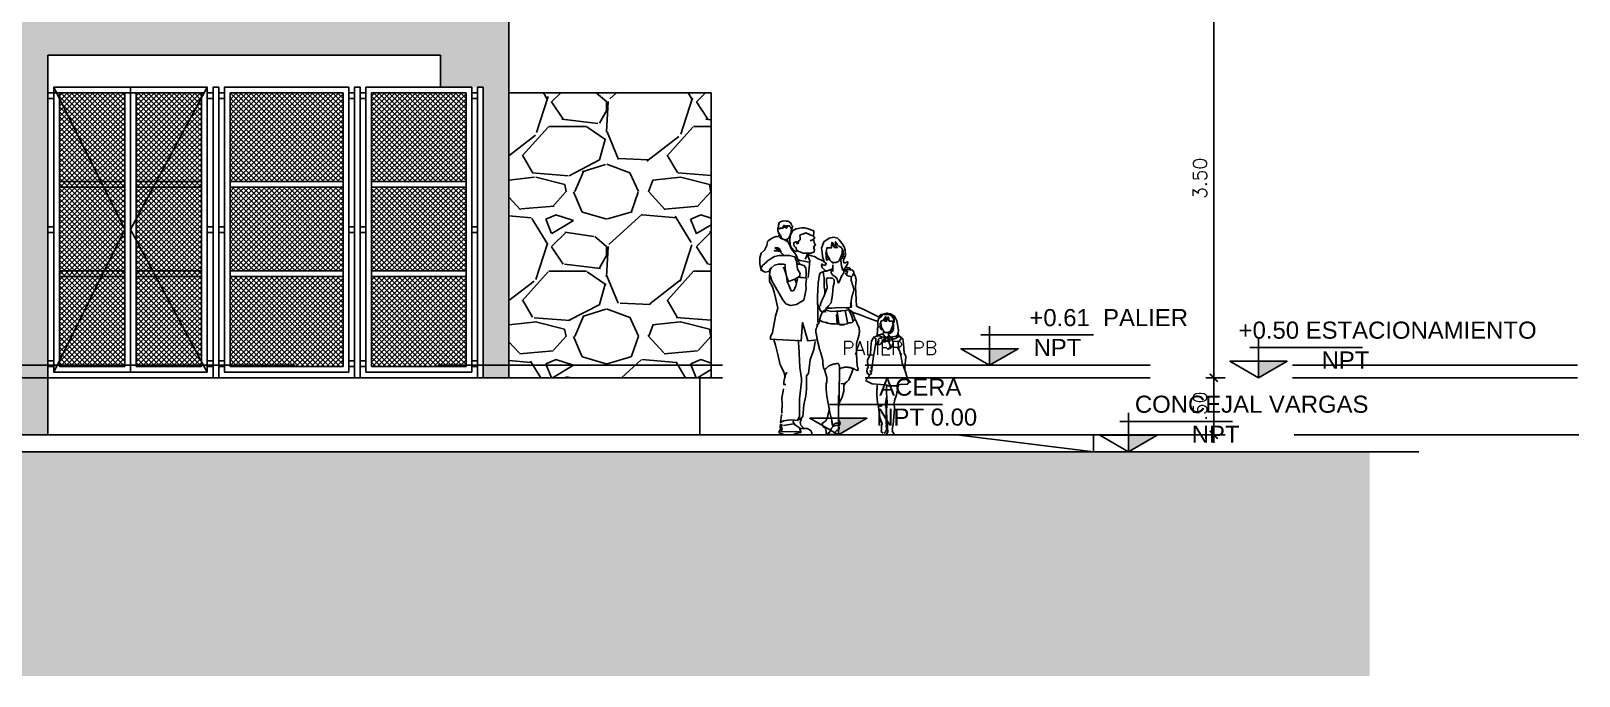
# Model space of a CAD drawing. Header units: metres. Extents: x 126 to 596, y -539 to -70.
# Drawn here: x 462.32 to 475.9, y -399.21 to -393.55 of the extents above; entities that cross this region are included whole.
import ezdxf
from ezdxf.enums import TextEntityAlignment as Align

# ---------------------------------------------------------------- set-up
doc = ezdxf.new("R2010")
doc.units = ezdxf.units.M
doc.header["$LTSCALE"] = 10
doc.linetypes.add('CENTRO', pattern=[2, 1.25, -0.25, 0.25, -0.25])
doc.linetypes.add('HIDDEN', pattern=[0.375, 0.25, -0.125])
for name, color, linetype in [('-SAN 8', 8, 'CENTRO'), ('01', 1, 'Continuous'), ('A-NIVELES', 1, 'Continuous'), ('A-Pisos', 1, 'Continuous'), ('A-Proyección', 1, 'HIDDEN'), ('Dr Ejes en bloque', 4, 'Continuous'), ('Fachada', 3, 'Continuous'), ('PISO', 251, 'Continuous'), ('TCOTA', 1, 'Continuous'), ('Texto', 3, 'Continuous')]:
    doc.layers.add(name, color=color, linetype=linetype)
doc.layers.add('M1-Muro Común 20', color=12, linetype='Continuous', transparency=0.5)
doc.styles.add('Arial', font='arial.ttf')
doc.styles.add('COTAS', font='ROMANS.shx', dxfattribs={"width": 0.7})
doc.styles.add('T12', font='romans.shx', dxfattribs={"height": 0.12})
doc.dimstyles.new('DIM50', dxfattribs={"dimtxt": 0.12, "dimasz": 0.07, "dimexe": 0.1, "dimexo": 0.05, "dimgap": 0.06, "dimtad": 1, "dimzin": 4, "dimdsep": 46, "dimtxsty": 'T12', "dimblk1": 'COTA1', "dimblk2": 'COTA1', "dimsah": 1, "dimcen": 0.07, "dimclrt": 3, "dimadec": 0, "dimazin": 0, "dimtfac": 1, "dimtmove": 2, "dimatfit": 0, "dimldrblk": 'COTA1', "dimfxl": 1, "dimtolj": 1, "dimtzin": 4, "dimarcsym": 0})
pattern_1 = [(45, (-557.051964, 107.60337), (-0.0224506403, 0.0224506403), []), (135, (-557.051964, 107.60337), (-0.0224506403, -0.0224506403), [])]

# ---------------------------------------------------------------- blocks, each defined once
blk = doc.blocks.new('COTA1')
for p, q in [((-1.5, 0), (1, 0)), ((0, 1), (0, -1))]:
    blk.add_line(p, q)
at = {"const_width": 0.2}
blk.add_lwpolyline([(-0.5, -0.5), (0.5, 0.5)], dxfattribs=at)
blk = doc.blocks.new('*D64')
at = {"layer": 'Defpoints', "color": 0, "transparency": 16777216}
for p in [(568.96, -294.214), (568.96, -294.214), (568.96, -297.714)]:
    blk.add_point(p, dxfattribs=at)
at = {"layer": 'TCOTA', "color": 0, "lineweight": -2, "transparency": 16777216}
for p, q in [((568.96, -297.644), (568.96, -294.284)), ((569.01, -294.214), (569.06, -294.214)), ((569.01, -297.714), (569.06, -297.714))]:
    blk.add_line(p, q, dxfattribs=at)
at = {"layer": 'TCOTA', "color": 0, "lineweight": -2, "transparency": 16777216, "xscale": 0.07, "yscale": 0.07, "zscale": 0.07}
for p, rotation in [((568.96, -294.214), 90), ((568.96, -297.714), 270)]:
    blk.add_blockref('COTA1', p, dxfattribs=dict(at, rotation=rotation))
at = {"layer": 'TCOTA', "color": 3, "transparency": 16777216, "insert": (568.84, -295.964), "char_height": 0.12, "attachment_point": 5, "rotation": 90, "style": 'T12'}
blk.add_mtext('\\A1;3.50', dxfattribs=at)
blk = doc.blocks.new('*D63')
at = {"layer": 'Defpoints', "color": 0, "transparency": 16777216}
for p in [(568.96, -297.714), (566.069, -298.214), (568.96, -298.214)]:
    blk.add_point(p, dxfattribs=at)
at = {"layer": 'TCOTA', "color": 0, "lineweight": -2, "transparency": 16777216}
for p, q in [((568.96, -297.784), (568.96, -298.144)), ((569.01, -297.714), (569.06, -297.714)), ((566.119, -298.214), (569.06, -298.214))]:
    blk.add_line(p, q, dxfattribs=at)
at = {"layer": 'TCOTA', "color": 0, "lineweight": -2, "transparency": 16777216, "xscale": 0.07, "yscale": 0.07, "zscale": 0.07}
for p, rotation in [((568.96, -297.714), 90), ((568.96, -298.214), 270)]:
    blk.add_blockref('COTA1', p, dxfattribs=dict(at, rotation=rotation))
at = {"layer": 'TCOTA', "color": 3, "transparency": 16777216, "insert": (568.84, -297.964), "char_height": 0.12, "attachment_point": 5, "rotation": 90, "style": 'T12'}
blk.add_mtext('\\A1;.50', dxfattribs=at)
blk = doc.blocks.new('NivelGen')
blk.add_hatch(color=256).paths.add_polyline_path([(0.251, 0.145), (0, 0.145), (0, 0)])
for p, q in [((0, 0), (0, 0.343)), ((-0.077, 0.266), (0.913, 0.266))]:
    blk.add_line(p, q)
at = {"const_width": 0.01}
blk.add_lwpolyline([(-0.251, 0.145), (0, 0), (0.251, 0.145)], dxfattribs=at)
blk.add_lwpolyline([(0, 0), (-0.251, 0.145), (0.251, 0.145), (0, 0)])
at = {"style": 'COTAS', "width": 0.7}
for tag, p in [('NIVEL', (0.973, 0.365)), ('NPT.INT', (0.973, 0.048))]:
    blk.add_attdef(tag, text='', height=0.2, dxfattribs=at).set_placement(p, align=Align.RIGHT)
blk = doc.blocks.new('Monos1')
for points in [[(-0.49, 1.789), (-0.491, 1.814), (-0.484, 1.824), (-0.483, 1.841), (-0.478, 1.862), (-0.466, 1.872), (-0.451, 1.877), (-0.437, 1.879), (-0.413, 1.875), (-0.398, 1.876), (-0.389, 1.872), (-0.373, 1.857), (-0.369, 1.842), (-0.361, 1.833), (-0.366, 1.807), (-0.371, 1.799)], [(-0.464, 1.745), (-0.467, 1.751), (-0.471, 1.756), (-0.475, 1.765), (-0.478, 1.772), (-0.48, 1.771), (-0.484, 1.772), (-0.488, 1.784), (-0.49, 1.801), (-0.486, 1.811), (-0.478, 1.812), (-0.473, 1.809), (-0.474, 1.807), (-0.468, 1.816), (-0.444, 1.816), (-0.444, 1.828), (-0.44, 1.837), (-0.434, 1.839), (-0.432, 1.822), (-0.428, 1.838), (-0.418, 1.815), (-0.408, 1.822), (-0.411, 1.836), (-0.387, 1.835), (-0.386, 1.834), (-0.382, 1.826), (-0.374, 1.815), (-0.373, 1.808), (-0.371, 1.802)], [(-0.379, 1.653), (-0.385, 1.704), (-0.382, 1.751), (-0.359, 1.795), (-0.328, 1.81), (-0.28, 1.818), (-0.253, 1.818), (-0.232, 1.813), (-0.175, 1.791), (-0.175, 1.775), (-0.178, 1.751), (-0.173, 1.738), (-0.166, 1.728), (-0.181, 1.716), (-0.196, 1.708), (-0.205, 1.708)], [(-0.361, 1.79), (-0.361, 1.79)], [(-0.175, 1.71), (-0.17, 1.689), (-0.163, 1.671), (-0.16, 1.664), (-0.17, 1.659), (-0.173, 1.656), (-0.173, 1.653), (-0.171, 1.65), (-0.175, 1.648), (-0.171, 1.646), (-0.173, 1.642), (-0.175, 1.639), (-0.167, 1.625), (-0.17, 1.606), (-0.198, 1.595), (-0.23, 1.595), (-0.268, 1.595), (-0.31, 1.612), (-0.322, 1.621), (-0.329, 1.635), (-0.329, 1.644), (-0.333, 1.646), (-0.335, 1.646), (-0.346, 1.658), (-0.348, 1.673), (-0.349, 1.689), (-0.339, 1.693), (-0.329, 1.697), (-0.322, 1.693), (-0.321, 1.687), (-0.325, 1.679), (-0.316, 1.679), (-0.308, 1.685), (-0.312, 1.691), (-0.312, 1.7), (-0.3, 1.708), (-0.293, 1.713), (-0.293, 1.734), (-0.297, 1.752), (-0.284, 1.76), (-0.264, 1.764), (-0.244, 1.773), (-0.211, 1.76), (-0.185, 1.749), (-0.175, 1.753)], [(-0.62, 1.439), (-0.64, 1.457), (-0.647, 1.502), (-0.647, 1.556), (-0.636, 1.595), (-0.607, 1.622), (-0.586, 1.664), (-0.58, 1.699)], [(-0.397, 1.69), (-0.421, 1.707), (-0.435, 1.715), (-0.456, 1.721), (-0.467, 1.726), (-0.475, 1.735), (-0.478, 1.738), (-0.503, 1.743), (-0.523, 1.737), (-0.545, 1.724), (-0.576, 1.704), (-0.58, 1.699)], [(-0.435, 1.576), (-0.463, 1.602), (-0.468, 1.627), (-0.491, 1.643), (-0.509, 1.645), (-0.514, 1.64), (-0.481, 1.625), (-0.479, 1.622), (-0.52, 1.617), (-0.486, 1.612), (-0.458, 1.61)], [(-0.486, 1.74), (-0.474, 1.762)], [(-0.404, 1.72), (-0.402, 1.695)], [(-0.397, 1.69), (-0.369, 1.63), (-0.333, 1.584), (-0.308, 1.528), (-0.308, 1.525), (-0.326, 1.52)], [(-0.38, 1.653), (-0.35, 1.62), (-0.329, 1.61), (-0.316, 1.616)], [(-0.099, 1.662), (-0.106, 1.639), (-0.102, 1.604), (-0.099, 1.565), (-0.08, 1.515), (-0.065, 1.507), (-0.072, 1.49), (-0.084, 1.489), (-0.099, 1.494), (-0.102, 1.501), (-0.108, 1.489), (-0.102, 1.47), (-0.075, 1.444), (-0.056, 1.437)], [(-0.099, 1.662), (-0.085, 1.696), (-0.039, 1.726), (-0.001, 1.735), (0.035, 1.727), (0.047, 1.712), (0.071, 1.684), (0.092, 1.651), (0.1, 1.623), (0.102, 1.609)], [(0.052, 1.654), (0.048, 1.655), (0.039, 1.663), (0.032, 1.673), (0.027, 1.682), (0.015, 1.696), (0.016, 1.675), (0.023, 1.653), (0.034, 1.645), (0.018, 1.644), (0.007, 1.645), (0.002, 1.663), (-0.006, 1.685), (-0.003, 1.658), (-0.015, 1.69), (-0.02, 1.661), (-0.018, 1.649), (-0.021, 1.642), (-0.048, 1.641), (-0.059, 1.643), (-0.059, 1.643), (-0.062, 1.619), (-0.069, 1.597), (-0.067, 1.578), (-0.065, 1.556), (-0.059, 1.534), (-0.057, 1.528)], [(0.052, 1.654), (0.062, 1.649), (0.068, 1.646), (0.073, 1.635), (0.082, 1.622), (0.083, 1.608), (0.085, 1.591), (0.086, 1.573), (0.079, 1.563)], [(-0.636, 1.446), (-0.6, 1.43), (-0.568, 1.436), (-0.554, 1.461), (-0.545, 1.467), (-0.52, 1.489), (-0.484, 1.5), (-0.461, 1.5), (-0.439, 1.498), (-0.425, 1.495), (-0.425, 1.464), (-0.421, 1.428), (-0.414, 1.394), (-0.397, 1.346), (-0.394, 1.346), (-0.365, 1.359), (-0.334, 1.371), (-0.3, 1.39), (-0.294, 1.418), (-0.318, 1.456), (-0.326, 1.524), (-0.34, 1.563), (-0.387, 1.574), (-0.478, 1.576), (-0.52, 1.565), (-0.548, 1.549), (-0.583, 1.524), (-0.593, 1.515), (-0.622, 1.489), (-0.636, 1.467), (-0.636, 1.442)], [(-0.474, 1.5), (-0.458, 1.497)], [(-0.355, 1.612), (-0.352, 1.625)], [(-0.3, 1.5), (-0.311, 1.5), (-0.318, 1.502)], [(-0.246, 1.376), (-0.242, 1.399), (-0.24, 1.437), (-0.244, 1.466), (-0.261, 1.488), (-0.282, 1.493), (-0.303, 1.501), (-0.301, 1.511), (-0.315, 1.524)], [(-0.313, 1.54), (-0.293, 1.53), (-0.263, 1.526), (-0.231, 1.519), (-0.219, 1.516)], [(-0.229, 1.589), (-0.24, 1.558), (-0.249, 1.544)], [(-0.229, 1.58), (-0.21, 1.529), (-0.225, 1.381)], [(-0.226, 1.585), (-0.193, 1.573), (-0.168, 1.565), (-0.135, 1.547), (-0.113, 1.536), (-0.088, 1.524), (-0.079, 1.52)], [(-0.007, 1.515), (-0.007, 1.506)], [(0.057, 1.55), (0.062, 1.53), (0.065, 1.506), (0.069, 1.485), (0.076, 1.463), (0.08, 1.443)], [(0.102, 1.609), (0.104, 1.594), (0.105, 1.577), (0.101, 1.566), (0.09, 1.545), (0.085, 1.525), (0.09, 1.51), (0.102, 1.51), (0.117, 1.518), (0.122, 1.52), (0.123, 1.512), (0.122, 1.499), (0.112, 1.483), (0.098, 1.465), (0.087, 1.452), (0.078, 1.451)], [(-0.55, 1.464), (-0.56, 1.436), (-0.562, 1.389), (-0.562, 1.348), (-0.536, 1.299), (-0.523, 1.254), (-0.508, 1.192), (-0.489, 1.113), (-0.509, 1.044), (-0.538, 0.9), (-0.555, 0.861), (-0.555, 0.84), (-0.285, 0.826), (-0.272, 0.987), (-0.226, 0.826), (-0.14, 0.835)], [(-0.446, 1.186), (-0.541, 1.354), (-0.549, 1.373), (-0.556, 1.4)], [(-0.442, 1.472), (-0.434, 1.46), (-0.421, 1.416), (-0.41, 1.379), (-0.407, 1.344), (-0.392, 1.315), (-0.372, 1.266), (-0.369, 1.261)], [(-0.369, 1.261), (-0.35, 1.269), (-0.331, 1.308), (-0.316, 1.368), (-0.316, 1.37)], [(-0.325, 1.333), (-0.342, 1.368)], [(-0.315, 1.381), (-0.297, 1.384), (-0.289, 1.383), (-0.272, 1.382), (-0.257, 1.38), (-0.242, 1.376), (-0.236, 1.372)], [(-0.237, 1.373), (-0.243, 1.323), (-0.242, 1.284), (-0.253, 1.224), (-0.261, 1.183), (-0.261, 1.182)], [(-0.009, 1.459), (-0.064, 1.439), (-0.09, 1.436), (-0.116, 1.424), (-0.125, 1.407), (-0.136, 1.332), (-0.142, 1.213), (-0.142, 1.146), (-0.13, 1.129), (-0.119, 1.091), (-0.099, 1.077), (-0.078, 1.088), (-0.049, 1.129), (-0.023, 1.161), (-0.009, 1.233), (-0.003, 1.303), (0.003, 1.332), (0.003, 1.361), (-0.009, 1.375), (-0.029, 1.375), (-0.049, 1.378), (-0.064, 1.372), (-0.064, 1.355), (-0.064, 1.337), (-0.058, 1.3), (-0.058, 1.291), (-0.073, 1.253), (-0.084, 1.222), (-0.104, 1.181), (-0.116, 1.149), (-0.116, 1.129)], [(-0.078, 1.236), (-0.078, 1.268), (-0.084, 1.3), (-0.084, 1.323), (-0.084, 1.34), (-0.084, 1.363), (-0.084, 1.381), (-0.09, 1.404), (-0.09, 1.421), (-0.093, 1.43)], [(0.09, 1.45), (0.09, 1.424), (0.069, 1.395), (0.058, 1.361), (0.043, 1.335), (0.038, 1.343), (0.032, 1.366), (0.017, 1.387), (-0.003, 1.401), (-0.015, 1.413), (-0.023, 1.421), (-0.023, 1.436), (-0.023, 1.45)], [(-0.007, 1.492), (-0.007, 1.436)], [(0.087, 1.453), (0.107, 1.439), (0.121, 1.435)], [(0.155, 1.444), (0.139, 1.466), (0.097, 1.467)], [(0.118, 1.451), (0.098, 1.449), (0.116, 1.437), (0.122, 1.435), (0.118, 1.419), (0.104, 1.419), (0.118, 1.399), (0.134, 1.393), (0.158, 1.391), (0.168, 1.401), (0.176, 1.423), (0.176, 1.433), (0.166, 1.447), (0.118, 1.451)], [(0.151, 1.395), (0.152, 1.391), (0.153, 1.386), (0.153, 1.382), (0.153, 1.377), (0.154, 1.372), (0.154, 1.367), (0.155, 1.362), (0.155, 1.357), (0.156, 1.351), (0.157, 1.346), (0.158, 1.341), (0.159, 1.336), (0.161, 1.331), (0.162, 1.326), (0.164, 1.321), (0.166, 1.316), (0.167, 1.312), (0.168, 1.308), (0.17, 1.304), (0.171, 1.301), (0.172, 1.298), (0.173, 1.295), (0.174, 1.292), (0.175, 1.289), (0.175, 1.287), (0.176, 1.285), (0.176, 1.283), (0.176, 1.281), (0.176, 1.28), (0.177, 1.278), (0.176, 1.276), (0.176, 1.274), (0.176, 1.272), (0.176, 1.27), (0.176, 1.268), (0.175, 1.266), (0.175, 1.263), (0.175, 1.261), (0.174, 1.258), (0.173, 1.255), (0.172, 1.252), (0.171, 1.249), (0.17, 1.246), (0.169, 1.242), (0.168, 1.239), (0.167, 1.235), (0.165, 1.232), (0.164, 1.229), (0.163, 1.225), (0.162, 1.222), (0.161, 1.219), (0.16, 1.216), (0.159, 1.212), (0.159, 1.209), (0.158, 1.205), (0.157, 1.201), (0.157, 1.197), (0.156, 1.192), (0.156, 1.187), (0.155, 1.182), (0.155, 1.176), (0.154, 1.171), (0.154, 1.165), (0.153, 1.16), (0.153, 1.154), (0.152, 1.149), (0.151, 1.144), (0.15, 1.14), (0.15, 1.136), (0.149, 1.132), (0.149, 1.129), (0.148, 1.127), (0.149, 1.125)], [(0.174, 1.417), (0.177, 1.416), (0.191, 1.392), (0.197, 1.361), (0.191, 1.303), (0.2, 1.129)], [(-0.446, 1.186), (-0.419, 1.152)], [(-0.419, 1.152), (-0.379, 1.137), (-0.325, 1.146), (-0.288, 1.168), (-0.261, 1.182)], [(-0.14, 0.987), (-0.138, 1.151)], [(-0.073, 1.099), (-0.094, 1.083), (-0.104, 1.069), (-0.115, 1.04), (-0.124, 1.007), (-0.114, 1.003)], [(-0.069, 1.111), (-0.073, 1.099), (-0.054, 1.091), (-0.018, 1.085), (0.021, 1.088)], [(-0.068, 1.113), (-0.042, 1.112), (-0.015, 1.112)], [(0.149, 1.16), (0.156, 1.129), (0.154, 1.121), (0.127, 1.115), (0.11, 1.115), (0.084, 1.118), (0.012, 1.115), (-0.015, 1.112), (-0.019, 1.111)], [(0.121, 0.983), (0.112, 1.035), (0.1, 1.093), (0.026, 1.088)], [(0.065, 1.088), (0.031, 1.085), (0.045, 0.978)], [(0.105, 1.093), (0.128, 1.098)], [(0.13, 1.115), (0.13, 1.1), (0.139, 1.086), (0.159, 1.04), (0.172, 0.999)], [(0.13, 1.1), (0.141, 1.095), (0.156, 1.087), (0.17, 1.059), (0.186, 1.021), (0.188, 1.01), (0.173, 1.005)], [(0.2, 1.129), (0.225, 1.12), (0.258, 1.103), (0.281, 1.092)], [(0.405, 1.046), (0.399, 1.039), (0.394, 1.036), (0.281, 1.092)], [(-0.12, 1.005), (-0.124, 0.998), (-0.127, 0.99), (-0.131, 0.983), (-0.134, 0.976), (-0.138, 0.969), (-0.141, 0.963), (-0.143, 0.957), (-0.145, 0.952), (-0.147, 0.947), (-0.149, 0.944), (-0.15, 0.94), (-0.152, 0.937), (-0.153, 0.935), (-0.153, 0.932), (-0.154, 0.93), (-0.155, 0.928), (-0.155, 0.925), (-0.155, 0.923), (-0.156, 0.92), (-0.156, 0.917), (-0.156, 0.914), (-0.156, 0.909), (-0.155, 0.905), (-0.155, 0.9), (-0.154, 0.893), (-0.153, 0.887), (-0.152, 0.88), (-0.151, 0.872), (-0.149, 0.864), (-0.148, 0.856), (-0.146, 0.848), (-0.144, 0.84), (-0.143, 0.833), (-0.141, 0.825), (-0.14, 0.818), (-0.138, 0.81), (-0.136, 0.803), (-0.134, 0.795), (-0.132, 0.787), (-0.13, 0.779), (-0.128, 0.771), (-0.126, 0.763), (-0.123, 0.754), (-0.121, 0.745), (-0.118, 0.737), (-0.116, 0.728), (-0.113, 0.72), (-0.111, 0.712), (-0.109, 0.704), (-0.107, 0.697), (-0.104, 0.69), (-0.103, 0.683), (-0.101, 0.677), (-0.099, 0.671), (-0.098, 0.666), (-0.097, 0.661), (-0.096, 0.656), (-0.096, 0.651), (-0.096, 0.647), (-0.095, 0.643), (-0.095, 0.639), (-0.095, 0.634), (-0.095, 0.63), (-0.094, 0.625), (-0.094, 0.619), (-0.093, 0.614), (-0.092, 0.608), (-0.091, 0.602), (-0.09, 0.597), (-0.089, 0.591), (-0.088, 0.587), (-0.086, 0.583), (-0.085, 0.58), (-0.084, 0.577), (-0.083, 0.576), (-0.082, 0.575), (-0.081, 0.575), (-0.08, 0.575), (-0.079, 0.575), (-0.077, 0.576), (-0.076, 0.577), (-0.074, 0.578), (-0.072, 0.579), (-0.07, 0.581), (-0.067, 0.583), (-0.065, 0.585), (-0.063, 0.587), (-0.06, 0.589), (-0.058, 0.591), (-0.055, 0.594), (-0.053, 0.596), (-0.05, 0.599), (-0.047, 0.601), (-0.044, 0.604), (-0.041, 0.606), (-0.038, 0.608), (-0.034, 0.61), (-0.03, 0.612), (-0.026, 0.614), (-0.022, 0.615), (-0.018, 0.617), (-0.013, 0.618), (-0.009, 0.619), (-0.005, 0.62), (-0.001, 0.621), (0.003, 0.622), (0.007, 0.623), (0.01, 0.624), (0.014, 0.625), (0.018, 0.625), (0.022, 0.626), (0.026, 0.626), (0.03, 0.626), (0.034, 0.627), (0.038, 0.627), (0.039, 0.627)], [(-0.144, 0.955), (-0.144, 0.976)], [(-0.114, 1.003), (-0.096, 0.994), (-0.067, 0.986), (-0.065, 0.988), (-0.057, 0.988), (-0.057, 0.981), (-0.023, 0.975), (0.013, 0.975), (0.034, 0.972), (0.034, 0.977), (0.044, 0.979), (0.046, 0.973), (0.058, 0.968), (0.087, 0.968), (0.097, 0.969)], [(-0.068, 1.078), (-0.07, 1.08), (-0.09, 1.085)], [(-0.09, 1.076), (-0.09, 1.08)], [(0.031, 0.972), (0.026, 1.053), (0.021, 1.053)], [(0.039, 0.627), (0.043, 0.623), (0.044, 0.622), (0.045, 0.62), (0.046, 0.617), (0.047, 0.614), (0.048, 0.61), (0.049, 0.606), (0.05, 0.602), (0.051, 0.598), (0.052, 0.594), (0.054, 0.591), (0.055, 0.588), (0.057, 0.586), (0.059, 0.585), (0.061, 0.584), (0.063, 0.584), (0.065, 0.585), (0.068, 0.586), (0.07, 0.587), (0.073, 0.588), (0.076, 0.589), (0.078, 0.59), (0.081, 0.591), (0.084, 0.592), (0.087, 0.592), (0.09, 0.593), (0.094, 0.594), (0.097, 0.595), (0.101, 0.595), (0.104, 0.595), (0.108, 0.596), (0.113, 0.595), (0.117, 0.595), (0.122, 0.595), (0.127, 0.594), (0.133, 0.593), (0.138, 0.592), (0.144, 0.591), (0.151, 0.589), (0.157, 0.587), (0.162, 0.586), (0.168, 0.584), (0.173, 0.582), (0.178, 0.58), (0.182, 0.578), (0.185, 0.577), (0.188, 0.575), (0.19, 0.574), (0.193, 0.572), (0.195, 0.571), (0.197, 0.57), (0.199, 0.569), (0.202, 0.568), (0.205, 0.568), (0.207, 0.567), (0.21, 0.567), (0.212, 0.568), (0.214, 0.568), (0.216, 0.569), (0.217, 0.571), (0.217, 0.573), (0.216, 0.576), (0.215, 0.579), (0.214, 0.583), (0.213, 0.587), (0.211, 0.591), (0.21, 0.595), (0.208, 0.6), (0.207, 0.604), (0.206, 0.609), (0.206, 0.614), (0.205, 0.619), (0.205, 0.625), (0.205, 0.63), (0.204, 0.636), (0.204, 0.643), (0.204, 0.65), (0.203, 0.657), (0.203, 0.665), (0.202, 0.673), (0.202, 0.681), (0.201, 0.689), (0.201, 0.698), (0.2, 0.707), (0.2, 0.716), (0.2, 0.724), (0.2, 0.733), (0.199, 0.742), (0.199, 0.75), (0.199, 0.758), (0.199, 0.765), (0.199, 0.772), (0.199, 0.778), (0.199, 0.784), (0.2, 0.789), (0.2, 0.794), (0.2, 0.799), (0.201, 0.804), (0.202, 0.809), (0.203, 0.814), (0.205, 0.819), (0.206, 0.825), (0.209, 0.831), (0.211, 0.837), (0.213, 0.844), (0.215, 0.851), (0.217, 0.858), (0.219, 0.865), (0.221, 0.872), (0.223, 0.88), (0.224, 0.887), (0.225, 0.894), (0.226, 0.902), (0.226, 0.909), (0.226, 0.916), (0.225, 0.924), (0.224, 0.931), (0.223, 0.938), (0.22, 0.946), (0.217, 0.955), (0.212, 0.965), (0.207, 0.978), (0.2, 0.992), (0.191, 1.01)], [(0.057, 0.969), (0.081, 0.971), (0.102, 0.973), (0.118, 0.975), (0.122, 0.977), (0.12, 0.983), (0.147, 0.983), (0.162, 0.988), (0.173, 1)], [(0.369, 1.003), (0.291, 1.032), (0.232, 1.053), (0.19, 1.069), (0.151, 1.085)], [(0.388, 0.996), (0.373, 1.001), (0.369, 1.003)], [(0.393, 0.956), (0.386, 0.933), (0.385, 0.908), (0.383, 0.888), (0.391, 0.876)], [(0.443, 1.063), (0.431, 1.059), (0.423, 1.047), (0.417, 1.036), (0.395, 1.025), (0.388, 0.998), (0.388, 0.969), (0.391, 0.948)], [(0.405, 1.046), (0.413, 1.056), (0.431, 1.06), (0.431, 1.059)], [(0.43, 1.005), (0.423, 1.001), (0.418, 0.999), (0.415, 0.99), (0.409, 0.979), (0.409, 0.969), (0.407, 0.956), (0.407, 0.942), (0.413, 0.934)], [(0.43, 1.005), (0.433, 1.006), (0.44, 1.013), (0.445, 1.021), (0.449, 1.028), (0.457, 1.039), (0.457, 1.023), (0.452, 1.006), (0.445, 1), (0.457, 1), (0.466, 1), (0.468, 1.015), (0.474, 1.032), (0.472, 1.011), (0.481, 1.036), (0.485, 1.014), (0.484, 1.004), (0.487, 1), (0.508, 1), (0.516, 1.001), (0.516, 1.001), (0.519, 0.984), (0.526, 0.967), (0.525, 0.952), (0.525, 0.935), (0.521, 0.918), (0.519, 0.913), (0.509, 0.902), (0.501, 0.894), (0.491, 0.894), (0.481, 0.894), (0.482, 0.883), (0.491, 0.867), (0.498, 0.861), (0.502, 0.859), (0.519, 0.861), (0.547, 0.867), (0.559, 0.876), (0.567, 0.896), (0.569, 0.921), (0.554, 1.001), (0.534, 1.044), (0.498, 1.064), (0.467, 1.07), (0.445, 1.064)], [(0.44, 1.056), (0.451, 1.057), (0.468, 1.057), (0.486, 1.056), (0.504, 1.048), (0.523, 1.027), (0.527, 1.01), (0.527, 0.993), (0.525, 0.982), (0.53, 0.992), (0.53, 1.005), (0.53, 1.025), (0.525, 1.039), (0.508, 1.054), (0.489, 1.062), (0.468, 1.068), (0.446, 1.064), (0.44, 1.056)], [(-0.426, 0.503), (-0.437, 0.553), (-0.47, 0.616), (-0.489, 0.705), (-0.509, 0.788), (-0.525, 0.838)], [(-0.312, 0.835), (-0.307, 0.777), (-0.296, 0.592), (-0.282, 0.495), (-0.282, 0.467), (-0.301, 0.318), (-0.301, 0.166), (-0.318, 0.127), (-0.34, 0.13), (-0.382, 0.132), (-0.44, 0.124), (-0.465, 0.108), (-0.459, 0.174), (-0.452, 0.18)], [(-0.163, 0.821), (-0.174, 0.746), (-0.207, 0.661), (-0.221, 0.539), (-0.238, 0.52), (-0.238, 0.442), (-0.238, 0.401), (-0.243, 0.343), (-0.263, 0.265), (-0.271, 0.16), (-0.282, 0.149), (-0.312, 0.132)], [(0.332, 0.821), (0.329, 0.803), (0.325, 0.762), (0.322, 0.711), (0.313, 0.694), (0.296, 0.656), (0.296, 0.644), (0.302, 0.589), (0.296, 0.586), (0.294, 0.58), (0.291, 0.561), (0.296, 0.539), (0.311, 0.53), (0.317, 0.53), (0.329, 0.534), (0.331, 0.542), (0.322, 0.552), (0.32, 0.56), (0.325, 0.561), (0.331, 0.556), (0.334, 0.56), (0.334, 0.569), (0.334, 0.578), (0.329, 0.587), (0.329, 0.594), (0.338, 0.608)], [(0.332, 0.821), (0.339, 0.834), (0.348, 0.849), (0.355, 0.855)], [(0.333, 0.579), (0.334, 0.58), (0.35, 0.691), (0.37, 0.805), (0.37, 0.844), (0.354, 0.856)], [(0.4, 0.87), (0.372, 0.864), (0.366, 0.863), (0.359, 0.859), (0.355, 0.859), (0.348, 0.858), (0.354, 0.856)], [(0.351, 0.858), (0.351, 0.859)], [(0.463, 0.852), (0.455, 0.856), (0.445, 0.857), (0.436, 0.858), (0.425, 0.856), (0.415, 0.85), (0.405, 0.849), (0.399, 0.847), (0.391, 0.837), (0.395, 0.824), (0.393, 0.814), (0.387, 0.804), (0.375, 0.798), (0.381, 0.795), (0.393, 0.794), (0.403, 0.794), (0.415, 0.8), (0.42, 0.81), (0.421, 0.812), (0.434, 0.818), (0.444, 0.816), (0.454, 0.816), (0.459, 0.829), (0.451, 0.831), (0.439, 0.834), (0.43, 0.832), (0.425, 0.832), (0.429, 0.837), (0.445, 0.836), (0.453, 0.835), (0.451, 0.84), (0.438, 0.844)], [(0.427, 0.857), (0.404, 0.87), (0.385, 0.869), (0.378, 0.873), (0.397, 0.878), (0.419, 0.885), (0.435, 0.886)], [(0.4, 0.87), (0.401, 0.87)], [(0.437, 0.913), (0.436, 0.901), (0.434, 0.876)], [(0.436, 0.879), (0.446, 0.866), (0.457, 0.858), (0.464, 0.854), (0.471, 0.863), (0.478, 0.865), (0.489, 0.87)], [(0.462, 0.849), (0.451, 0.849), (0.454, 0.841), (0.456, 0.828), (0.468, 0.823), (0.477, 0.828), (0.477, 0.839), (0.468, 0.853), (0.459, 0.849)], [(0.472, 0.853), (0.487, 0.861), (0.498, 0.858), (0.512, 0.855), (0.512, 0.848), (0.512, 0.832), (0.519, 0.82), (0.522, 0.804), (0.517, 0.794), (0.509, 0.773), (0.492, 0.758), (0.479, 0.753), (0.472, 0.757), (0.476, 0.757), (0.492, 0.762), (0.496, 0.776), (0.496, 0.788), (0.488, 0.805), (0.488, 0.813), (0.478, 0.82), (0.472, 0.824), (0.485, 0.831), (0.488, 0.824), (0.489, 0.82), (0.494, 0.829), (0.488, 0.834), (0.481, 0.836), (0.478, 0.837), (0.483, 0.848), (0.494, 0.844), (0.506, 0.842), (0.507, 0.83)], [(0.499, 0.916), (0.499, 0.894)], [(0.514, 0.837), (0.549, 0.849), (0.568, 0.865), (0.576, 0.862), (0.584, 0.865), (0.572, 0.876), (0.561, 0.884)], [(0.567, 0.865), (0.568, 0.863), (0.579, 0.861), (0.597, 0.856), (0.587, 0.837), (0.566, 0.814), (0.566, 0.8), (0.574, 0.748), (0.589, 0.701), (0.602, 0.63), (0.627, 0.563), (0.639, 0.521), (0.652, 0.483), (0.657, 0.456), (0.645, 0.447), (0.601, 0.443)], [(0.595, 0.851), (0.601, 0.848), (0.607, 0.845), (0.614, 0.796), (0.62, 0.721), (0.623, 0.707), (0.627, 0.703), (0.633, 0.689), (0.631, 0.651), (0.623, 0.604), (0.623, 0.58)], [(-0.42, 0.442), (-0.437, 0.442), (-0.437, 0.467), (-0.426, 0.522), (-0.415, 0.547), (-0.412, 0.539)], [(-0.081, 0.575), (-0.07, 0.535), (-0.061, 0.504), (-0.059, 0.49), (-0.059, 0.469), (-0.066, 0.45), (-0.066, 0.431), (-0.066, 0.398), (-0.059, 0.342), (-0.033, 0.196), (-0.016, 0.127), (-0.007, 0.08), (-0.002, 0.092), (0.019, 0.104), (0.036, 0.104), (0.052, 0.085), (0.057, 0.106), (0.043, 0.137), (0.043, 0.16), (0.043, 0.236), (0.048, 0.302), (0.048, 0.424), (0.052, 0.511), (0.052, 0.592)], [(0.17, 0.584), (0.158, 0.547), (0.133, 0.485), (0.116, 0.467), (0.09, 0.45), (0.064, 0.452)], [(0.323, 0.552), (0.326, 0.561)], [(0.104, 0.455), (0.09, 0.436), (0.09, 0.412), (0.09, 0.384), (0.074, 0.332), (0.048, 0.278), (0.046, 0.273)], [(0.278, 0.478), (0.305, 0.508), (0.314, 0.53)], [(0.338, 0.45), (0.278, 0.478)], [(0.338, 0.45), (0.412, 0.442)], [(0.38, 0.396), (0.381, 0.405), (0.381, 0.415), (0.381, 0.424), (0.381, 0.445)], [(0.412, 0.442), (0.47, 0.436), (0.471, 0.431), (0.559, 0.432), (0.559, 0.438), (0.599, 0.445), (0.599, 0.446)], [(0.468, 0.301), (0.467, 0.316), (0.466, 0.339), (0.465, 0.36), (0.465, 0.395), (0.465, 0.419), (0.466, 0.432)], [(0.496, 0), (0.518, -0.003), (0.53, 0.011), (0.514, 0.031), (0.518, 0.042), (0.514, 0.049), (0.523, 0.092), (0.535, 0.23), (0.535, 0.243), (0.53, 0.263), (0.53, 0.281), (0.537, 0.311), (0.551, 0.349), (0.555, 0.374), (0.562, 0.403), (0.567, 0.439)], [(-0.451, 0.199), (-0.456, 0.193), (-0.456, 0.196), (-0.451, 0.276), (-0.456, 0.323), (-0.44, 0.401), (-0.436, 0.406)], [(0.435, 0.017), (0.417, 0.031), (0.421, 0.052), (0.421, 0.067), (0.421, 0.083), (0.426, 0.097), (0.406, 0.153), (0.394, 0.245), (0.385, 0.286), (0.38, 0.349), (0.38, 0.396)], [(0.466, 0.334), (0.464, 0.329), (0.458, 0.295), (0.453, 0.268), (0.46, 0.241), (0.46, 0.137), (0.46, 0.099), (0.465, 0.092), (0.46, 0.081), (0.465, 0.056), (0.465, 0.045), (0.454, 0.027), (0.445, 0.015), (0.443, 0.017)], [(0.468, 0.301), (0.468, 0.299), (0.468, 0.275), (0.463, 0.223), (0.467, 0.13), (0.474, 0.027), (0.467, 0.013), (0.463, 0.002), (0.483, 0)], [(-0.282, 0.146), (-0.293, 0.11), (-0.287, 0.085), (-0.271, 0.069), (-0.268, 0.055)], [(-0.04, 0.009), (-0.066, 0.014), (-0.066, 0.028), (-0.07, 0.052), (-0.075, 0.064), (-0.092, 0.071), (-0.096, 0.082), (-0.103, 0.097), (-0.087, 0.111), (-0.07, 0.125), (-0.054, 0.153), (-0.037, 0.238)], [(0.432, 0.27), (0.416, 0.254), (0.396, 0.254), (0.39, 0.261)], [(-0.465, 0.097), (-0.47, 0.069), (-0.465, 0.055), (-0.476, 0.036), (-0.481, 0.022), (-0.44, 0.005), (-0.395, 0.002), (-0.357, 0.002), (-0.332, 0.014), (-0.287, 0.022), (-0.287, 0.025)], [(-0.45, 0.093), (-0.461, 0.082), (-0.452, 0.055), (-0.461, 0.031), (-0.288, 0.028), (-0.3, 0.062), (-0.353, 0.098), (-0.441, 0.082)], [(-0.339, 0.09), (-0.354, 0.112), (-0.353, 0.128)], [(-0.353, 0.004), (-0.192, 0.002), (-0.191, 0.015), (-0.2, 0.038), (-0.231, 0.058), (-0.298, 0.058)], [(-0.018, 0.06), (-0.001, 0.078), (0.032, 0.085), (0.049, 0.068), (0.049, 0.051), (0.027, 0.038), (0.012, 0.026), (0.009, 0.004), (-0.028, 0.004), (-0.05, 0.013), (-0.03, 0.031), (-0.018, 0.06)], [(-0.015, 0.119), (-0.016, 0.115), (-0.011, 0.082), (-0.008, 0.07)]]:
    blk.add_lwpolyline(points)
for points in [[(-0.371, 1.807, -0.069931), (-0.376, 1.77, -0.08175), (-0.389, 1.741, -0.132458), (-0.402, 1.721, -0.135616), (-0.426, 1.714, -0.135616)], [(-0.426, 1.714, -0.135616), (-0.449, 1.721, -0.132458), (-0.462, 1.741, -0.010044), (-0.464, 1.745, -0.044716)], [(0.076, 1.636, -0.069931), (0.072, 1.588, -0.08175), (0.056, 1.55, -0.132458), (0.041, 1.523, -0.135616), (0.011, 1.513, -0.135616)], [(0.011, 1.513, -0.135616), (-0.019, 1.519, -0.132458), (-0.037, 1.545, -0.08175), (-0.057, 1.581, -0.044716), (-0.064, 1.611, -0.129643)], [(0.412, 0.991, 0.069931), (0.418, 0.954, 0.08175), (0.431, 0.925, 0.132458), (0.444, 0.905, 0.135616), (0.467, 0.898, 0.135616)], [(0.467, 0.898, 0.135616), (0.491, 0.905, 0.132458), (0.504, 0.925, 0.08175), (0.517, 0.954, 0.044716), (0.522, 0.977, 0.129643)]]:
    blk.add_lwpolyline(points, format="xyb")
for centre, radius in [((-0.052, 1.55), 0.00994), ((0.069, 1.557), 0.00994), ((0.421, 0.93), 0.00767), ((0.514, 0.93), 0.00767)]:
    blk.add_circle(centre, radius)
blk = doc.blocks.new('A$Cdd873cfe')
at = {"layer": '01'}
h = blk.add_hatch(dxfattribs=at)
h.set_pattern_fill('ANSI37', color=252, scale=0.01)
h.set_pattern_definition([(45, (-554.112722, 78.70938), (-0.0224506403, 0.0224506403), []), (135, (-554.112722, 78.70938), (-0.0224506403, -0.0224506403), [])])
h.paths.add_polyline_path([(0.674, 0.1), (0.1, 0.1), (0.1, 2.5), (0.674, 2.5)])
h.paths.add_polyline_path([(1.348, 0.1), (0.774, 0.1), (0.774, 2.5), (1.348, 2.5)])
h = blk.add_hatch(dxfattribs=at)
h.set_pattern_fill('ANSI37', color=252, scale=0.01)
h.set_pattern_definition(pattern_1)
h.paths.add_polyline_path([(2.589, 1.722), (2.589, 2.5), (1.598, 2.5), (1.598, 1.722)])
h.paths.add_polyline_path([(1.598, 1.672), (1.598, 0.939), (2.589, 0.939), (2.589, 1.672)])
h.paths.add_polyline_path([(1.598, 0.889), (1.598, 0.1), (2.589, 0.1), (2.589, 0.889)])
h = blk.add_hatch(dxfattribs=at)
h.set_pattern_fill('ANSI37', color=252, scale=0.01)
h.set_pattern_definition(pattern_1)
h.paths.add_polyline_path([(3.668, 1.722), (3.668, 2.5), (2.839, 2.5), (2.839, 1.722)])
h.paths.add_polyline_path([(2.839, 1.672), (2.839, 0.939), (3.668, 0.939), (3.668, 1.672)])
h.paths.add_polyline_path([(2.839, 0.889), (2.839, 0.1), (3.668, 0.1), (3.668, 0.889)])
at = {"color": 3}
for points in [[(1.498, 0), (1.498, 2.55), (1.448, 2.55), (1.448, 0)], [(2.739, 0), (2.739, 2.55), (2.689, 2.55), (2.689, 0)], [(3.818, 0), (3.818, 2.55), (3.768, 2.55), (3.768, 0)]]:
    blk.add_lwpolyline(points, close=True, dxfattribs=at)
blk.add_lwpolyline([(4.45, 0), (0, 0)], dxfattribs=at)
at = {"layer": '01'}
for points in [[(0, 2.45), (0.05, 2.45), (0.05, 2.5), (0, 2.5)], [(0.724, 0.05), (0.05, 0.05), (0.05, 2.55), (0.724, 2.55)], [(0.674, 0.1), (0.1, 0.1), (0.1, 2.5), (0.674, 2.5)], [(1.398, 0.05), (0.724, 0.05), (0.724, 2.55), (1.398, 2.55)], [(1.348, 0.1), (0.774, 0.1), (0.774, 2.5), (1.348, 2.5)], [(1.398, 2.45), (1.448, 2.45), (1.448, 2.5), (1.398, 2.5)], [(1.548, 2.45), (1.498, 2.45), (1.498, 2.5), (1.548, 2.5)], [(2.639, 0.05), (1.548, 0.05), (1.548, 2.55), (2.639, 2.55)], [(2.589, 0.1), (1.598, 0.1), (1.598, 2.5), (2.589, 2.5)], [(2.639, 2.45), (2.689, 2.45), (2.689, 2.5), (2.639, 2.5)], [(2.789, 2.45), (2.739, 2.45), (2.739, 2.5), (2.789, 2.5)], [(2.789, 0.05), (3.718, 0.05), (3.718, 2.55), (2.789, 2.55)], [(2.839, 0.1), (3.668, 0.1), (3.668, 2.5), (2.839, 2.5)], [(3.768, 2.45), (3.718, 2.45), (3.718, 2.5), (3.768, 2.5)], [(0, 1.325), (0.05, 1.325), (0.05, 1.275), (0, 1.275)], [(1.398, 1.325), (1.448, 1.325), (1.448, 1.275), (1.398, 1.275)], [(1.548, 1.325), (1.498, 1.325), (1.498, 1.275), (1.548, 1.275)], [(2.639, 1.325), (2.689, 1.325), (2.689, 1.275), (2.639, 1.275)], [(2.789, 1.325), (2.739, 1.325), (2.739, 1.275), (2.789, 1.275)], [(3.768, 1.325), (3.718, 1.325), (3.718, 1.275), (3.768, 1.275)], [(0, 0.15), (0.05, 0.15), (0.05, 0.1), (0, 0.1)], [(1.398, 0.15), (1.448, 0.15), (1.448, 0.1), (1.398, 0.1)], [(1.548, 0.15), (1.498, 0.15), (1.498, 0.1), (1.548, 0.1)], [(2.639, 0.15), (2.689, 0.15), (2.689, 0.1), (2.639, 0.1)], [(2.789, 0.15), (2.739, 0.15), (2.739, 0.1), (2.789, 0.1)], [(3.768, 0.15), (3.718, 0.15), (3.718, 0.1), (3.768, 0.1)]]:
    blk.add_lwpolyline(points, close=True, dxfattribs=at)
for points in [[(0.674, 1.722), (0.1, 1.722)], [(0.674, 1.672), (0.1, 1.672)], [(1.348, 1.722), (0.774, 1.722)], [(1.348, 1.672), (0.774, 1.672)], [(2.589, 1.722), (1.598, 1.722)], [(2.589, 1.672), (1.598, 1.672)], [(2.839, 1.722), (3.668, 1.722)], [(2.839, 1.672), (3.668, 1.672)], [(0.1, 0.939), (0.674, 0.939)], [(0.1, 0.889), (0.674, 0.889)], [(0.774, 0.939), (1.348, 0.939)], [(0.774, 0.889), (1.348, 0.889)], [(1.598, 0.939), (2.589, 0.939)], [(1.598, 0.889), (2.589, 0.889)], [(3.668, 0.939), (2.839, 0.939)], [(3.668, 0.889), (2.839, 0.889)]]:
    blk.add_lwpolyline(points, dxfattribs=at)
at = {"layer": 'A-Proyección'}
for points in [[(0.05, 2.55), (0.674, 1.3), (0.05, 0.05)], [(1.398, 2.55), (0.724, 1.3), (1.398, 0.05)]]:
    blk.add_lwpolyline(points, dxfattribs=at)
blk = doc.blocks.new('niveles')
at = {"layer": 'PISO', "color": 41, "linetype": 'HIDDEN', "true_color": 0xf4ee51}
blk.add_line((572.152, -297.604), (533.455, -297.604), dxfattribs=at)
at = {"layer": 'PISO', "linetype": 'HIDDEN'}
for p, q in [((572.152, -297.714), (533.455, -297.714)), ((572.165, -298.214), (533.455, -298.214))]:
    blk.add_line(p, q, dxfattribs=at)
at = {"layer": 'A-NIVELES'}
ref = blk.add_blockref('NivelGen', (566.994, -297.604), dxfattribs=at)
ref.add_attrib('NIVEL', '+0.61  PALIER', dxfattribs={"layer": '0', "height": 0.15, "style": 'Arial'}).set_placement((568.735, -297.261), align=Align.RIGHT)
ref.add_attrib('NPT.INT', 'NPT', dxfattribs={"layer": '0', "height": 0.15, "style": 'Arial'}).set_placement((567.799, -297.523), align=Align.RIGHT)
ref = blk.add_blockref('NivelGen', (569.353, -297.714), dxfattribs=at)
ref.add_attrib('NIVEL', '+0.50 ESTACIONAMIENTO', dxfattribs={"layer": '0', "height": 0.15, "style": 'Arial'}).set_placement((571.793, -297.371), align=Align.RIGHT)
ref.add_attrib('NPT.INT', 'NPT', dxfattribs={"layer": '0', "height": 0.15, "style": 'Arial'}).set_placement((570.326, -297.633), align=Align.RIGHT)
at = {"layer": 'Texto', "style": 'T12'}
blk.add_text('PALIER PB', height=0.12, dxfattribs=at).set_placement((565.701, -297.512))
at = {"layer": 'TCOTA'}
for base, p2, picture, middle in [((568.96, -294.214), (568.96, -294.214), '*D64', (568.84, -295.964)), ((568.96, -298.214), (566.069, -298.214), '*D63', (568.84, -297.964))]:
    dim = blk.add_linear_dim(base=base, p1=(568.96, -297.714), p2=p2, angle=90, dimstyle='DIM50', override={"dimarcsym": 1}, dxfattribs=at)
    dim.commit()
    dim.dimension.update_dxf_attribs({"geometry": picture, "text_midpoint": middle})

msp = doc.modelspace()

# ---------------------------------------------------------------- hatches: boundary and pattern name
at = {"layer": '-SAN 8', "transparency": 33554508}
h = msp.add_hatch(dxfattribs=at)
h.set_pattern_fill('AR-PARQ1', color=256, scale=0.0015, angle=45, style=0)
h.set_pattern_definition([(135, (134.7136, -326.66877), (-0.64657844, 0), [0.4572, -0.4572]), (135, (134.76747, -326.6149), (-0.64657844, 0), [0.4572, -0.4572]), (135, (134.82135, -326.561), (-0.64657844, 0), [0.4572, -0.4572]), (135, (134.87523, -326.5071), (-0.64657844, 0), [0.4572, -0.4572]), (135, (134.9291, -326.45324), (-0.64657844, 0), [0.4572, -0.4572]), (135, (134.983, -326.39936), (-0.64657844, 0), [0.4572, -0.4572]), (135, (135.03687, -326.34548), (-0.64657844, 0), [0.4572, -0.4572]), (45, (134.3903, -326.34548), (0.64657844, 0), [0.4572, -0.4572]), (45, (134.3364, -326.2916), (0.64657844, 0), [0.4572, -0.4572]), (45, (134.28253, -326.2377), (0.64657844, 0), [0.4572, -0.4572]), (45, (134.22865, -326.18383), (0.64657844, 0), [0.4572, -0.4572]), (45, (134.17477, -326.12995), (0.64657844, 0), [0.4572, -0.4572]), (45, (134.1209, -326.07607), (0.64657844, 0), [0.4572, -0.4572]), (45, (134.067, -326.0222), (0.64657844, 0), [0.4572, -0.4572])])
h.paths.add_polyline_path([(474.063, -397.245), (449.809, -397.245), (449.809, -399.213), (474.063, -399.213)])
at = {"layer": 'M1-Muro Común 20', "transparency": 33554687}
h = msp.add_hatch(color=8, dxfattribs=at)
h.dxf.hatch_style = 1
h.paths.add_polyline_path([(466.511, -393.095), (459.253, -393.095), (459.253, -393.13), (455.958, -393.13), (455.958, -393.095), (452.469, -393.095), (452.469, -396.485), (452.667, -396.485), (452.667, -394.139), (452.667, -393.765), (455.867, -393.765), (455.867, -396.485), (456.117, -396.485), (456.117, -396.389), (456.117, -396.389), (456.117, -394.139), (456.117, -393.765), (462.169, -393.765), (462.169, -396.485), (462.467, -396.485), (462.467, -393.765), (465.911, -393.765), (465.911, -394.045), (466.285, -394.045), (466.285, -396.595), (466.511, -396.595)])
h.paths.add_polyline_path([(459.24, -393.334), (455.94, -393.334), (455.94, -393.164), (459.24, -393.165)], flags=16)
h.paths.add_polyline_path([(452.667, -396.485), (452.469, -396.485), (452.469, -397.095), (452.667, -397.095)])
h.paths.add_polyline_path([(456.117, -396.485), (455.867, -396.485), (455.867, -397.095), (456.117, -397.095)])
h.paths.add_polyline_path([(462.467, -396.485), (462.169, -396.485), (462.169, -397.095), (462.467, -397.095)])
h = msp.add_hatch(dxfattribs=at)
h.set_pattern_fill('GRAVEL', color=252, scale=0.05)
h.paths.add_polyline_path([(466.511, -396.595), (468.285, -396.595), (468.285, -394.095), (466.511, -394.095)])

# ---------------------------------------------------------------- linework, layer by layer
for p, q in [((470.441, -397.095, 0), (471.641, -397.095, 0)), ((471.641, -397.245, 0), (471.641, -397.095, 0)), ((471.641, -397.245, 0), (449.83, -397.245, 0))]:
    msp.add_line(p, q)
at = {"layer": 'Fachada'}
for p, q in [((466.511, -393.095, 0), (466.511, -394.095, 0)), ((462.467, -393.765, 0), (462.467, -397.095, 0)), ((462.467, -393.765, 0), (465.911, -393.765, 0)), ((465.911, -393.765, 0), (465.911, -394.045, 0)), ((463.835, -394.095, 0), (462.467, -394.095, 0)), ((452.682, -397.095, 0), (470.441, -397.095, 0)), ((470.441, -397.095, 0), (471.641, -397.245, 0)), ((471.641, -397.245, 0), (474.494, -397.245, 0))]:
    msp.add_line(p, q, dxfattribs=at)
at = {"layer": 'Fachada', "elevation": 0}
msp.add_lwpolyline([(466.511, -396.595), (468.285, -396.595), (468.285, -394.095), (466.511, -394.095)], close=True, dxfattribs=at)
msp.add_lwpolyline([(468.185, -396.595), (468.185, -397.095)], dxfattribs=at)

# ---------------------------------------------------------------- block references
at = {"layer": 'A-NIVELES'}
ref = msp.add_blockref('NivelGen', (469.401, -397.095, 0), dxfattribs=at)
ref.add_attrib('NIVEL', 'ACERA', dxfattribs={"layer": '0', "height": 0.15, "style": 'Arial'}).set_placement((470.481, -396.752, 0), align=Align.RIGHT)
ref.add_attrib('NPT.INT', 'NPT 0.00', dxfattribs={"layer": '0', "height": 0.15, "style": 'Arial'}).set_placement((470.619, -397.015, 0), align=Align.RIGHT)
ref = msp.add_blockref('NivelGen', (471.947, -397.245, 0), dxfattribs=at)
ref.add_attrib('NIVEL', ' CONCEJAL VARGAS', dxfattribs={"layer": '0', "height": 0.15, "style": 'Arial'}).set_placement((474.052, -396.902, 0), align=Align.RIGHT)
ref.add_attrib('NPT.INT', 'NPT', dxfattribs={"layer": '0', "height": 0.15, "style": 'Arial'}).set_placement((472.921, -397.165, 0), align=Align.RIGHT)
at = {"layer": 'A-Pisos'}
msp.add_blockref('A$Cdd873cfe', (462.467, -396.595, 0), dxfattribs=at)
at = {"layer": 'Dr Ejes en bloque'}
msp.add_blockref('niveles', (-96.266, -98.881, 0), dxfattribs=at)
at = {"layer": 'PISO'}
msp.add_blockref('Monos1', (469.36, -397.097, 0), dxfattribs=at)

doc.saveas('drawing.dxf')
